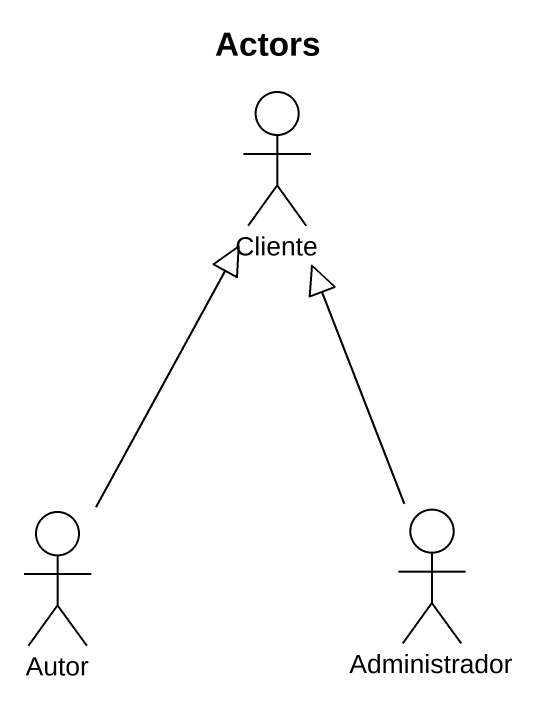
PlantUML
@startuml
title Actors
actor Cliente
actor Administrador
actor Autor
Administrador -up-|> Cliente
Autor -up-|> Cliente
@enduml
